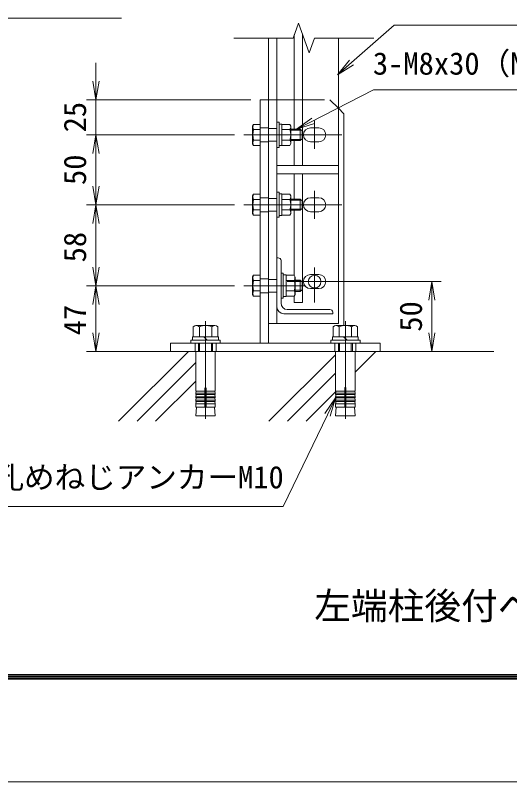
# Model space of a CAD drawing. Units: millimetres, scale not verified, with parts at other scales. Extents: x -4200 to 4200, y -2970 to 2970.
# Drawn here: x -1107 to -46, y -2970 to -1324 of the extents above; entities that cross this region are included whole.
import ezdxf
from ezdxf.enums import TextEntityAlignment as Align

# ---------------------------------------------------------------- set-up
doc = ezdxf.new("R2010")
doc.units = ezdxf.units.MM
doc.header["$LTSCALE"] = 20
doc.linetypes.add('DASHED', pattern=[7.5, 6, -1.5])
doc.linetypes.add('USER1', pattern=[50.8, 31.75, -6.35, 6.35, -6.35])
for name, color, linetype, lineweight in [('0-0_D-TTL', 7, 'Continuous', 9), ('0-2_D-BMK', 2, 'USER1', 13), ('0-3_D-STR3', 3, 'Continuous', 13), ('0-4_D-STR1', 1, 'Continuous', 18), ('0-5_0', 7, 'Continuous', 9), ('0-6_vp-waku', 59, 'Continuous', 18), ('0-7_D-STR-DIM', 7, 'Continuous', 9), ('0-8_D-STR-TXT', 7, 'Continuous', 9), ('0-9_D-BGD', 7, 'Continuous', 9), ('0-A_D-DCR-HCH', 7, 'Continuous', 9)]:
    doc.layers.add(name, color=color, linetype=linetype, lineweight=lineweight)
doc.layers.add('0-1_D-TTL-TXT', color=7, linetype='Continuous')
doc.styles.add('ＭＳ ゴシック', font='')
doc.styles.get('ＭＳ ゴシック').set_extended_font_data('MS Gothic')

# ---------------------------------------------------------------- blocks, each defined once
blk = doc.blocks.new('_Open')
at = {"layer": '0-5_0'}
blk.add_line((-20, 3.33), (0, 0), dxfattribs=at)
blk.add_lwpolyline([(-20, -3.33), (0, 0), (-20, 0)], dxfattribs=at)
blk = doc.blocks.new('MLeader7')
at = {"layer": '0-8_D-STR-TXT'}
blk.add_line((-442.95, -2179.19), (-419.56, -2146.06), dxfattribs=at)
for points in [[(-430.94, -2184.99), (-419.56, -2146.06), (-436.94, -2182.09)], [(-436.94, -2182.09), (-532.1, -2379.41), (-1282.82, -2379.41), (-1290.02, -2379.41)]]:
    blk.add_lwpolyline(points, dxfattribs=at)

msp = doc.modelspace()

# ---------------------------------------------------------------- linework, layer by layer
at = {"layer": '0-0_D-TTL', "color": 2, "lineweight": 18}
msp.add_lwpolyline([(-4200, 2970), (4200, 2970), (4200, -2970), (-4200, -2970)], close=True, dxfattribs=at)
at = {"layer": '0-0_D-TTL'}
for points in [[(-3930, 2750), (3930, 2750), (3930, -2750), (-3930, -2750)], [(-3927.5, 2747.5), (3927.5, 2747.5), (3927.5, -2747.5), (-3927.5, -2747.5)], [(-3925, 2745), (3925, 2745), (3925, -2745), (-3925, -2745)], [(-3922.5, 2742.5), (3922.5, 2742.5), (3922.5, -2742.5), (-3922.5, -2742.5)], [(-3920, 2740), (3920, 2740), (3920, -2740), (-3920, -2740)]]:
    msp.add_lwpolyline(points, close=True, dxfattribs=at)
at = {"layer": '0-2_D-BMK'}
for p, q in [((-484.91, -1581.12), (-616.13, -1581.12)), ((-484.91, -1731.12), (-616.13, -1731.12)), ((-464.63, -1866.12), (-464.63, -1926.12)), ((-484.91, -1905.12), (-616.13, -1905.12)), ((-494.63, -1896.12), (-434.63, -1896.12)), ((-698.63, -1981.04), (-698.63, -2191.04)), ((-398.63, -1981.04), (-398.63, -2191.04))]:
    msp.add_line(p, q, dxfattribs=at)
at = {"layer": '0-3_D-STR3'}
for p, q in [((-490.53, -1647.12), (-490.53, -1365.71)), ((-508.53, -1569.12), (-508.53, -1366.58)), ((-581.63, -2028.12), (-581.63, -1506.12)), ((-581.63, -1506.12), (-563.63, -1506.12)), ((-563.63, -2028.12), (-563.63, -1506.12)), ((-413.63, -1524.12), (-401.63, -1536.12)), ((-401.63, -1990.74), (-401.63, -1536.12)), ((-597.53, -1562.22), (-595.44, -1558.61)), ((-597.53, -1562.22), (-597.53, -1600.02)), ((-581.63, -1558.61), (-595.44, -1558.61)), ((-540.83, -1608.12), (-540.83, -1554.12)), ((-534.83, -1558.61), (-534.83, -1603.64)), ((-515.33, -1562.37), (-515.33, -1599.87)), ((-581.63, -1569.86), (-595.44, -1569.86)), ((-534.83, -1569.86), (-517.5, -1569.86)), ((-515.33, -1569.12), (-495.23, -1569.12)), ((-515.33, -1571.37), (-492.98, -1571.37)), ((-495.23, -1569.12), (-491.63, -1572.72)), ((-495.23, -1593.12), (-495.23, -1569.12)), ((-491.63, -1589.52), (-491.63, -1572.72)), ((-581.63, -1592.38), (-595.44, -1592.38)), ((-534.83, -1592.38), (-517.5, -1592.38)), ((-515.33, -1590.87), (-492.98, -1590.87)), ((-515.33, -1593.12), (-495.23, -1593.12)), ((-508.53, -1647.12), (-508.53, -1593.12)), ((-495.23, -1593.12), (-491.63, -1589.52)), ((-597.53, -1600.02), (-595.44, -1603.64)), ((-581.63, -1603.64), (-595.44, -1603.64)), ((-545.63, -1608.12), (-540.83, -1608.12)), ((-508.53, -1719.12), (-508.53, -1665.12)), ((-597.53, -1712.22), (-595.44, -1708.61)), ((-581.63, -1708.61), (-595.44, -1708.61)), ((-540.83, -1758.12), (-540.83, -1704.12)), ((-534.83, -1708.61), (-534.83, -1753.64)), ((-597.53, -1712.22), (-597.53, -1750.02)), ((-581.63, -1719.86), (-595.44, -1719.86)), ((-534.83, -1719.86), (-517.5, -1719.86)), ((-515.33, -1712.37), (-515.33, -1749.87)), ((-515.33, -1719.12), (-495.23, -1719.12)), ((-515.33, -1721.37), (-492.98, -1721.37)), ((-495.23, -1719.12), (-491.63, -1722.72)), ((-495.23, -1743.12), (-495.23, -1719.12)), ((-491.63, -1739.52), (-491.63, -1722.72)), ((-581.63, -1742.38), (-595.44, -1742.38)), ((-534.83, -1742.38), (-517.5, -1742.38)), ((-515.33, -1740.87), (-492.98, -1740.87)), ((-515.33, -1743.12), (-495.23, -1743.12)), ((-508.53, -1882.61), (-508.53, -1743.12)), ((-495.23, -1743.12), (-491.63, -1739.52)), ((-597.53, -1750.02), (-595.44, -1753.64)), ((-581.63, -1753.64), (-595.44, -1753.64)), ((-545.63, -1758.12), (-540.83, -1758.12)), ((-597.53, -1886.22), (-595.44, -1882.61)), ((-597.53, -1886.22), (-597.53, -1924.02)), ((-581.63, -1882.61), (-595.44, -1882.61)), ((-531.83, -1932.12), (-531.83, -1878.12)), ((-525.83, -1882.61), (-525.83, -1927.64)), ((-506.33, -1886.37), (-506.33, -1923.87)), ((-581.63, -1893.86), (-595.44, -1893.86)), ((-525.83, -1893.86), (-508.5, -1893.86)), ((-506.33, -1893.12), (-495.23, -1893.12)), ((-506.33, -1895.37), (-492.98, -1895.37)), ((-495.23, -1893.12), (-491.63, -1896.72)), ((-495.23, -1917.12), (-495.23, -1893.12)), ((-491.63, -1913.52), (-491.63, -1896.72)), ((-597.53, -1924.02), (-595.44, -1927.64)), ((-581.63, -1916.38), (-595.44, -1916.38)), ((-525.83, -1916.38), (-508.5, -1916.38)), ((-506.33, -1914.87), (-492.98, -1914.87)), ((-506.33, -1917.12), (-495.23, -1917.12)), ((-495.23, -1917.12), (-491.63, -1913.52)), ((-581.63, -1927.64), (-595.44, -1927.64)), ((-536.63, -1932.12), (-531.83, -1932.12)), ((-508.53, -1941.12), (-508.53, -1927.64)), ((-719.4, -1990.62), (-678.53, -1990.62)), ((-419.4, -1990.62), (-378.53, -1990.62)), ((-725.03, -2014.62), (-725.03, -1993.02)), ((-711.83, -1993.02), (-711.83, -2014.62)), ((-685.43, -1993.02), (-685.43, -2014.62)), ((-672.23, -2014.62), (-672.23, -1993.02)), ((-425.03, -2014.62), (-425.03, -1993.02)), ((-411.83, -1993.02), (-411.83, -2014.62)), ((-385.43, -1993.02), (-385.43, -2014.62)), ((-372.23, -2014.62), (-372.23, -1993.02)), ((-694.88, -2022.12), (-702.38, -2014.62)), ((-394.88, -2022.12), (-402.38, -2014.62)), ((-713.63, -2046.12), (-713.63, -2028.12)), ((-711.23, -2046.12), (-711.23, -2028.12)), ((-686.03, -2046.12), (-686.03, -2028.12)), ((-683.63, -2046.12), (-683.63, -2028.12)), ((-413.63, -2046.12), (-413.63, -2028.12)), ((-411.23, -2046.12), (-411.23, -2028.12)), ((-386.03, -2046.12), (-386.03, -2028.12)), ((-383.63, -2046.12), (-383.63, -2028.12)), ((-699.75, -2136.12), (-719.63, -2136.12)), ((-699.75, -2124.74), (-699.75, -2166.12)), ((-697.5, -2124.74), (-697.5, -2166.12)), ((-697.5, -2136.12), (-677.63, -2136.12)), ((-399.75, -2136.12), (-419.63, -2136.12)), ((-399.75, -2124.74), (-399.75, -2166.12)), ((-397.5, -2124.74), (-397.5, -2166.12)), ((-397.5, -2136.12), (-377.63, -2136.12)), ((-699.75, -2143.62), (-720.25, -2143.62)), ((-699.75, -2151.12), (-719.63, -2151.12)), ((-697.5, -2143.62), (-677.63, -2143.62)), ((-697.5, -2151.12), (-677.63, -2151.12)), ((-399.75, -2143.62), (-420.25, -2143.62)), ((-399.75, -2151.12), (-419.63, -2151.12)), ((-397.5, -2143.62), (-377.63, -2143.62)), ((-397.5, -2151.12), (-377.63, -2151.12)), ((-699.75, -2158.62), (-719.63, -2158.62)), ((-697.5, -2158.62), (-677.63, -2158.62)), ((-399.75, -2158.62), (-419.63, -2158.62)), ((-397.5, -2158.62), (-377.63, -2158.62))]:
    msp.add_line(p, q, dxfattribs=at)
at = {"layer": '0-3_D-STR3', "linetype": 'DASHED'}
for p, q in [((-581.63, -1566.12), (-563.63, -1566.12)), ((-581.63, -1596.12), (-563.63, -1596.12)), ((-581.63, -1716.12), (-563.63, -1716.12)), ((-581.63, -1746.12), (-563.63, -1746.12)), ((-581.63, -1890.12), (-563.63, -1890.12)), ((-581.63, -1920.12), (-563.63, -1920.12)), ((-721.13, -2046.12), (-721.13, -2028.12)), ((-676.13, -2046.12), (-676.13, -2028.12)), ((-421.13, -2046.12), (-421.13, -2028.12)), ((-376.13, -2046.12), (-376.13, -2028.12))]:
    msp.add_line(p, q, dxfattribs=at)
msp.add_lwpolyline([(-563.63, -1506.12), (-431.63, -1506.12), (-413.63, -1524.12)], dxfattribs=at)
at = {"layer": '0-3_D-STR3'}
for points in [[(-545.63, -1608.12), (-545.63, -1554.12), (-540.83, -1554.12)], [(-534.83, -1558.61), (-517.5, -1558.61), (-515.33, -1562.37)], [(-534.83, -1603.64), (-517.5, -1603.64), (-515.33, -1599.87)], [(-508.53, -1941.12), (-490.53, -1941.12), (-490.53, -1665.12)], [(-545.63, -1758.12), (-545.63, -1704.12), (-540.83, -1704.12)], [(-534.83, -1708.61), (-517.5, -1708.61), (-515.33, -1712.37)], [(-534.83, -1753.64), (-517.5, -1753.64), (-515.33, -1749.87)], [(-536.63, -1932.12), (-536.63, -1878.12), (-531.83, -1878.12)], [(-525.83, -1882.61), (-508.5, -1882.61), (-506.33, -1886.37)], [(-525.83, -1927.64), (-508.5, -1927.64), (-506.33, -1923.87)], [(-671.03, -2022.12), (-671.03, -2014.62), (-726.23, -2014.62), (-726.23, -2022.12)], [(-371.03, -2022.12), (-371.03, -2014.62), (-426.23, -2014.62), (-426.23, -2022.12)], [(-697.5, -2131.12), (-677.63, -2131.12), (-677.63, -2046.12), (-719.63, -2046.12), (-719.63, -2131.12), (-699.75, -2131.12)], [(-397.5, -2131.12), (-377.63, -2131.12), (-377.63, -2046.12), (-419.63, -2046.12), (-419.63, -2131.12), (-399.75, -2131.12)], [(-718.69, -2131.12), (-719.63, -2136.12), (-719.63, -2138.62), (-699.75, -2138.62)], [(-718.69, -2138.62), (-719.63, -2143.62), (-719.63, -2146.12), (-699.75, -2146.12)], [(-678.56, -2131.12), (-677.63, -2136.12), (-677.63, -2138.62), (-697.5, -2138.62)], [(-678.56, -2138.62), (-677.63, -2143.62), (-677.63, -2146.12), (-697.5, -2146.12)], [(-418.69, -2131.12), (-419.63, -2136.12), (-419.63, -2138.62), (-399.75, -2138.62)], [(-418.69, -2138.62), (-419.63, -2143.62), (-419.63, -2146.12), (-399.75, -2146.12)], [(-378.56, -2131.12), (-377.63, -2136.12), (-377.63, -2138.62), (-397.5, -2138.62)], [(-378.56, -2138.62), (-377.63, -2143.62), (-377.63, -2146.12), (-397.5, -2146.12)], [(-718.69, -2146.12), (-719.63, -2151.12), (-719.63, -2153.62), (-699.75, -2153.62)], [(-678.56, -2153.62), (-677.63, -2158.62), (-677.63, -2166.12), (-719.63, -2166.12), (-719.63, -2158.62), (-718.69, -2153.62)], [(-678.56, -2146.12), (-677.63, -2151.12), (-677.63, -2153.62), (-697.5, -2153.62)], [(-418.69, -2146.12), (-419.63, -2151.12), (-419.63, -2153.62), (-399.75, -2153.62)], [(-378.56, -2153.62), (-377.63, -2158.62), (-377.63, -2166.12), (-419.63, -2166.12), (-419.63, -2158.62), (-418.69, -2153.62)], [(-378.56, -2146.12), (-377.63, -2151.12), (-377.63, -2153.62), (-397.5, -2153.62)], [(-679.2, -2166.12), (-677.63, -2184.12), (-719.63, -2184.12), (-718.05, -2166.12)], [(-677.63, -2166.12), (-697.69, -2166.12), (-719.63, -2166.12)], [(-379.2, -2166.12), (-377.63, -2184.12), (-419.63, -2184.12), (-418.05, -2166.12)], [(-377.63, -2166.12), (-397.69, -2166.12), (-419.63, -2166.12)]]:
    msp.add_lwpolyline(points, dxfattribs=at)
for points in [[(-534.83, -1604.22), (-540.83, -1604.22), (-540.83, -1558.02), (-534.83, -1558.02)], [(-534.83, -1754.22), (-540.83, -1754.22), (-540.83, -1708.02), (-534.83, -1708.02)], [(-525.83, -1928.22), (-531.83, -1928.22), (-531.83, -1882.02), (-525.83, -1882.02)], [(-730.13, -2022.12), (-730.13, -2028.12), (-667.13, -2028.12), (-667.13, -2022.12)], [(-430.13, -2022.12), (-430.13, -2028.12), (-367.13, -2028.12), (-367.13, -2022.12)], [(-773.63, -2046.12), (-323.63, -2046.12), (-323.63, -2028.12), (-773.63, -2028.12)]]:
    msp.add_lwpolyline(points, close=True, dxfattribs=at)
for centre, radius, start, end in [((-587.21, -1564.23), 9.97, 145.61585, 214.38415), ((-525.73, -1564.23), 9.97, 325.61584, 34.38415), ((-559.92, -1581.12), 37.26, 162.4121, 197.5879), ((-553.02, -1581.12), 37.26, 342.4121, 17.5879), ((-587.21, -1598.01), 9.97, 145.61585, 214.38415), ((-525.73, -1598.01), 9.97, 325.61586, 34.38414), ((-587.21, -1714.23), 9.97, 145.61585, 214.38415), ((-525.73, -1714.23), 9.97, 325.61584, 34.38415), ((-559.92, -1731.12), 37.26, 162.4121, 197.5879), ((-553.02, -1731.12), 37.26, 342.4121, 17.5879), ((-587.21, -1748.01), 9.97, 145.61585, 214.38415), ((-525.73, -1748.01), 9.97, 325.61586, 34.38414), ((-587.21, -1888.23), 9.97, 145.61585, 214.38415), ((-516.73, -1888.23), 9.97, 325.61584, 34.38415), ((-559.92, -1905.12), 37.26, 162.4121, 197.5879), ((-544.02, -1905.12), 37.26, 342.4121, 17.5879), ((-587.21, -1922.01), 9.97, 145.61585, 214.38415), ((-516.73, -1922.01), 9.97, 325.61586, 34.38414), ((-718.43, -2000.69), 10.12, 49.3117, 130.6883), ((-698.63, -2028.12), 37.5, 69.39031, 110.60969), ((-678.83, -2000.87), 10.26, 49.96723, 130.03277), ((-418.43, -2000.69), 10.12, 49.3117, 130.6883), ((-398.63, -2028.12), 37.5, 69.39031, 110.60969), ((-378.83, -2000.87), 10.26, 49.96723, 130.03277), ((-698.63, -2124.74), 1.12, 0, 180), ((-398.63, -2124.74), 1.12, 0, 180)]:
    msp.add_arc(centre, radius, start, end, dxfattribs=at)
at = {"layer": '0-4_D-STR1'}
for p, q in [((-563.63, -1986.12), (-563.63, -1373.13)), ((-545.63, -1986.12), (-545.63, -1373.13)), ((-413.63, -1373.13), (-413.63, -1986.12)), ((-413.63, -1647.12), (-545.63, -1647.12)), ((-413.63, -1665.12), (-545.63, -1665.12)), ((-542.63, -1845.12), (-545.63, -1845.12)), ((-545.63, -1950.12), (-545.63, -1845.12)), ((-536.63, -1942.62), (-536.63, -1851.12)), ((-431.63, -1956.12), (-523.13, -1956.12)), ((-425.63, -1965.12), (-530.63, -1965.12)), ((-425.63, -1962.12), (-425.63, -1965.12)), ((-563.63, -1986.12), (-413.63, -1986.12))]:
    msp.add_line(p, q, dxfattribs=at)
at = {"layer": '0-4_D-STR1', "linetype": 'DASHED'}
for p, q in [((-545.63, -1567.62), (-563.63, -1567.62)), ((-545.63, -1594.62), (-563.63, -1594.62)), ((-545.63, -1717.62), (-563.63, -1717.62)), ((-545.63, -1744.62), (-563.63, -1744.62)), ((-545.63, -1891.62), (-563.63, -1891.62)), ((-545.63, -1918.62), (-563.63, -1918.62))]:
    msp.add_line(p, q, dxfattribs=at)
at = {"layer": '0-4_D-STR1'}
msp.add_circle((-464.63, -1896.12), 13.5, dxfattribs=at)
for centre, radius, start, end in [((-542.63, -1851.12), 6, 0, 90), ((-530.63, -1950.12), 15, 180, 270), ((-523.13, -1942.62), 13.5, 180, 270), ((-431.63, -1962.12), 6, 0, 90)]:
    msp.add_arc(centre, radius, start, end, dxfattribs=at)
at = {"layer": '0-6_vp-waku'}
for p, q in [((-464.63, -1551.12), (-464.63, -1611.12)), ((-455.63, -1566.12), (-473.63, -1566.12)), ((-523.13, -1581.12), (-406.12, -1581.12)), ((-455.63, -1596.12), (-473.63, -1596.12)), ((-464.63, -1701.12), (-464.63, -1761.12)), ((-455.63, -1716.12), (-473.63, -1716.12)), ((-523.13, -1731.12), (-406.12, -1731.12)), ((-455.63, -1746.12), (-473.63, -1746.12)), ((-455.63, -1881.12), (-473.63, -1881.12)), ((-464.63, -1881.12), (-464.63, -1941.12)), ((-523.13, -1896.12), (-406.12, -1896.12)), ((-455.63, -1911.12), (-473.63, -1911.12))]:
    msp.add_line(p, q, dxfattribs=at)
for centre, start, end in [((-473.63, -1581.12), 90, 270), ((-455.63, -1581.12), 270, 90), ((-473.63, -1731.12), 90, 270), ((-455.63, -1731.12), 270, 90), ((-473.63, -1896.12), 90, 270), ((-455.63, -1896.12), 270, 90)]:
    msp.add_arc(centre, 15, start, end, dxfattribs=at)
at = {"layer": '0-7_D-STR-DIM'}
for p, q in [((-510.91, -1373.13), (-499.37, -1341.42)), ((-499.37, -1341.42), (-476.28, -1404.85)), ((-510.91, -1373.13), (-637.83, -1373.13)), ((-476.28, -1404.85), (-464.74, -1373.13)), ((-337.83, -1373.13), (-464.74, -1373.13)), ((-933.62, -1466.12), (-933.62, -1426.12)), ((-601.63, -1506.12), (-953.62, -1506.12)), ((-933.62, -1506.12), (-933.62, -1581.12)), ((-636.13, -1581.12), (-953.62, -1581.12)), ((-636.13, -1581.12), (-953.62, -1581.12)), ((-933.62, -1621.12), (-933.62, -1691.12)), ((-933.62, -1621.12), (-933.62, -1661.12)), ((-636.13, -1731.12), (-953.62, -1731.12)), ((-636.13, -1731.12), (-953.62, -1731.12)), ((-933.62, -1865.12), (-933.62, -1771.12)), ((-636.13, -1905.12), (-953.62, -1905.12)), ((-636.13, -1905.12), (-953.62, -1905.12)), ((-414.63, -1896.12), (-193.13, -1896.12)), ((-213.13, -1936.12), (-213.13, -2006.12)), ((-933.62, -2006.12), (-933.62, -1945.12)), ((-793.63, -2046.12), (-953.62, -2046.12)), ((-303.63, -2046.12), (-193.13, -2046.12))]:
    msp.add_line(p, q, dxfattribs=at)
at = {"layer": '0-8_D-STR-TXT'}
for points in [[(-878.89, -1330.22), (-1526.82, -1330.22), (-1647.9, -1504.48)], [(141.23, -1345.63), (-294.1, -1345.63), (-413.87, -1450.96)], [(207.29, -1484.16), (-337.99, -1484.16), (-501.4, -1568.21)]]:
    msp.add_lwpolyline(points, dxfattribs=at)
at = {"layer": '0-9_D-BGD'}
msp.add_line((-837.72, -2046.12), (-80.28, -2046.12), dxfattribs=at)
at = {"layer": '0-A_D-DCR-HCH'}
for p, q in [((-885.35, -2196.12), (-735.36, -2046.12)), ((-562.61, -2196.12), (-419.63, -2053.14)), ((-377.63, -2090.69), (-333.06, -2046.12)), ((-845.58, -2196.12), (-719.63, -2070.16)), ((-522.83, -2196.12), (-419.63, -2092.91)), ((-805.81, -2196.12), (-719.63, -2109.94)), ((-483.06, -2196.12), (-418.06, -2131.12))]:
    msp.add_line(p, q, dxfattribs=at)

# ---------------------------------------------------------------- block references
at = {"layer": '0-7_D-STR-DIM', "xscale": 2, "yscale": 2}
for p, rotation in [((-933.62, -1506.12), 270), ((-933.62, -1581.12), 90), ((-933.62, -1581.12), 90), ((-933.62, -1731.12), 270), ((-933.62, -1731.12), 90), ((-933.62, -1905.12), 270), ((-933.62, -1905.12), 90), ((-213.13, -1896.12), 90), ((-933.62, -2046.12), 270), ((-213.13, -2046.12), 270)]:
    msp.add_blockref('_Open', p, dxfattribs=dict(at, rotation=rotation))
at = {"layer": '0-8_D-STR-TXT', "xscale": 2, "yscale": 2}
for p, rotation in [((-415.37, -1452.28), 221.32834), ((-503.18, -1569.12), 207.21732)]:
    msp.add_blockref('_Open', p, dxfattribs=dict(at, rotation=rotation))
at = {"layer": '0-8_D-STR-TXT'}
msp.add_blockref('MLeader7', (0, 0), dxfattribs=at)

# ---------------------------------------------------------------- texts
at = {"layer": '0-1_D-TTL-TXT', "style": 'ＭＳ ゴシック'}
msp.add_text('左端柱後付ベースプレート詳細図', height=57.77, dxfattribs=at).set_placement((-465.5, -2638.6), align=Align.BOTTOM_LEFT)
at = {"layer": '0-7_D-STR-DIM', "style": 'ＭＳ ゴシック'}
for s, p in [('25', (-940.37, -1575.72)), ('50', (-940.37, -1688.75)), ('58', (-940.37, -1854.87)), ('47', (-940.37, -2011.47)), ('50', (-219.88, -2003.74))]:
    msp.add_text(s, height=48.09, rotation=90, dxfattribs=at).set_placement(p, align=Align.BOTTOM_LEFT)
at = {"layer": '0-8_D-STR-TXT', "style": 'ＭＳ ゴシック'}
for s, p in [('3-M8x30（N.W.SW）', (-339.59, -1466.3)), ('他穿孔めねじアンカーM10', (-1284.84, -2354.63))]:
    msp.add_text(s, height=48.09, dxfattribs=at).set_placement(p, align=Align.BOTTOM_LEFT)

doc.saveas('drawing.dxf')
